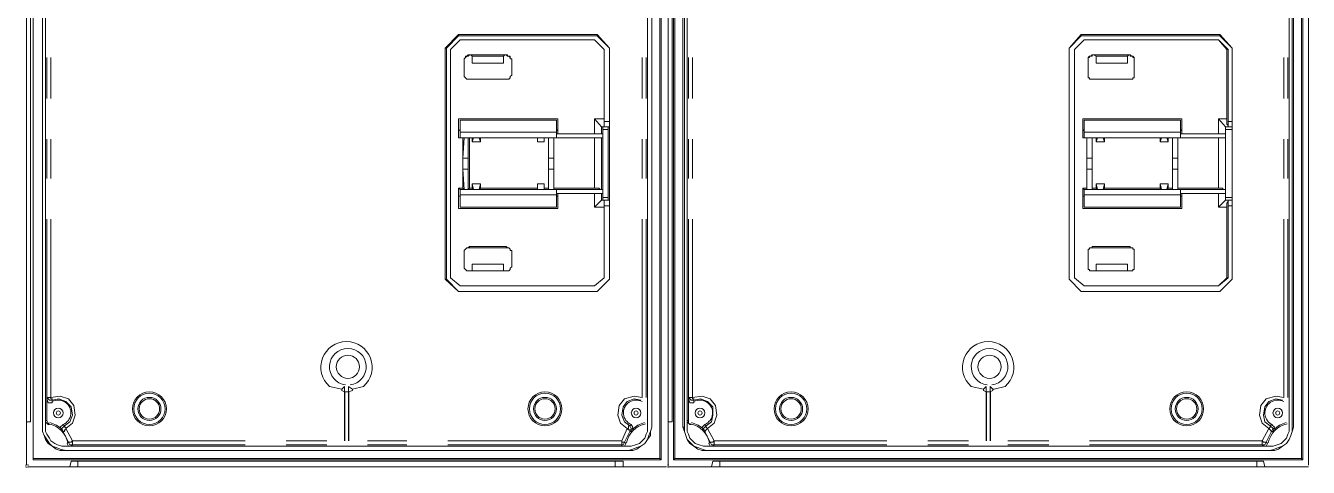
# Model space of a CAD drawing. Header units: millimetres. Extents: x -305 to 1353, y -289 to 1176.
# Drawn here: x 405.6 to 458.6, y 1034.4 to 1052.6 of the extents above; entities that cross this region are included whole.
import ezdxf

# ---------------------------------------------------------------- set-up
doc = ezdxf.new("R2010")
doc.units = ezdxf.units.MM
doc.header["$MEASUREMENT"] = 0
doc.layers.add('PDF_0', color=7, linetype='Continuous')

msp = doc.modelspace()

# ---------------------------------------------------------------- linework, layer by layer
at = {"layer": 'PDF_0', "lineweight": 18}
for points in [[(405.605, 1034.457), (405.605, 1087.357)], [(432.111, 1034.457), (432.111, 1087.357)], [(458.561, 1034.457), (458.561, 1087.357)], [(422.957, 1051.697), (422.901, 1051.697), (423.463, 1052.259), (423.463, 1052.203)], [(448.677, 1042.151), (448.677, 1051.697), (449.183, 1052.259), (449.183, 1052.203), (448.677, 1051.697)], [(423.912, 1051.416), (423.856, 1051.36), (423.8, 1051.36), (423.744, 1051.304), (423.687, 1051.248), (423.687, 1051.192), (423.687, 1051.248), (423.744, 1051.304), (423.744, 1051.36), (423.8, 1051.36), (423.856, 1051.416)], [(425.428, 1051.416), (423.912, 1051.416), (423.968, 1051.416), (424.024, 1051.36), (425.316, 1051.36), (425.372, 1051.416)], [(425.653, 1051.192), (425.653, 1051.248), (425.597, 1051.248), (425.597, 1051.304), (425.541, 1051.36), (425.484, 1051.36), (425.428, 1051.416), (425.484, 1051.416), (425.484, 1051.36), (425.541, 1051.36), (425.597, 1051.36), (425.597, 1051.304), (425.597, 1051.248), (425.653, 1051.248)], [(449.632, 1051.416), (449.632, 1051.36), (449.576, 1051.36), (449.52, 1051.36), (449.52, 1051.304), (449.464, 1051.304), (449.464, 1051.248), (449.464, 1051.192), (449.464, 1051.248), (449.464, 1051.304), (449.52, 1051.36), (449.576, 1051.36)], [(451.204, 1051.416), (449.632, 1051.416), (449.688, 1051.416), (449.801, 1051.36), (451.092, 1051.36), (451.148, 1051.416)], [(451.373, 1051.192), (451.373, 1051.248), (451.373, 1051.304), (451.317, 1051.304), (451.317, 1051.36), (451.261, 1051.36), (451.204, 1051.36), (451.204, 1051.416), (451.261, 1051.36), (451.317, 1051.36), (451.373, 1051.304), (451.373, 1051.248)], [(423.687, 1050.574), (423.687, 1051.192), (423.687, 1050.574), (423.687, 1050.518), (423.744, 1050.462), (423.8, 1050.406), (423.856, 1050.406), (423.912, 1050.406), (423.856, 1050.406), (423.8, 1050.406), (423.744, 1050.462), (423.687, 1050.518)], [(449.464, 1050.574), (449.464, 1051.192), (449.464, 1050.574), (449.464, 1050.518), (449.464, 1050.462), (449.52, 1050.462), (449.52, 1050.406), (449.576, 1050.406), (449.632, 1050.406), (449.576, 1050.406), (449.52, 1050.406), (449.52, 1050.462), (449.464, 1050.462), (449.464, 1050.518)], [(425.428, 1050.406), (425.484, 1050.406), (425.541, 1050.406), (425.597, 1050.462), (425.597, 1050.518), (425.653, 1050.574), (425.597, 1050.518), (425.597, 1050.462), (425.541, 1050.406), (425.484, 1050.406)], [(451.204, 1050.406), (451.261, 1050.406), (451.317, 1050.406), (451.317, 1050.462), (451.373, 1050.462), (451.373, 1050.518), (451.373, 1050.574), (451.373, 1050.518), (451.373, 1050.462), (451.317, 1050.462), (451.317, 1050.406), (451.261, 1050.406)], [(449.407, 1047.149), (449.407, 1047.991), (449.407, 1045.913), (449.407, 1045.857), (449.407, 1046.699), (449.407, 1046.755), (449.407, 1046.812), (449.407, 1046.868), (449.407, 1046.924), (449.407, 1046.98), (449.407, 1047.036), (449.407, 1047.092)], [(452.777, 1047.822), (452.721, 1047.991), (452.777, 1047.991)], [(424.305, 1045.857), (424.081, 1045.857), (423.856, 1045.857), (423.687, 1045.857), (423.519, 1045.857), (423.519, 1045.801), (423.519, 1045.745), (423.519, 1045.688), (423.519, 1045.632), (427.506, 1045.632), (427.506, 1045.688), (427.506, 1045.745), (427.506, 1045.801), (427.506, 1045.857), (427.394, 1045.857), (427.169, 1045.857), (427.001, 1045.857), (426.72, 1045.857)], [(450.081, 1045.857), (449.857, 1045.857), (449.632, 1045.857), (449.407, 1045.857), (449.295, 1045.857), (449.295, 1045.801), (449.295, 1045.745), (449.295, 1045.688), (449.295, 1045.632), (453.282, 1045.632), (453.282, 1045.688), (453.282, 1045.745), (453.282, 1045.801), (453.282, 1045.857), (453.17, 1045.857), (452.945, 1045.857), (452.721, 1045.857), (452.496, 1045.857)], [(423.912, 1043.442), (423.856, 1043.442), (423.8, 1043.442), (423.744, 1043.386), (423.687, 1043.33), (423.687, 1043.274), (423.687, 1043.33), (423.744, 1043.386), (423.8, 1043.442), (423.856, 1043.442), (423.912, 1043.498)], [(449.632, 1043.442), (449.576, 1043.442), (449.52, 1043.442), (449.52, 1043.386), (449.464, 1043.386), (449.464, 1043.33), (449.464, 1043.274), (449.464, 1043.33), (449.464, 1043.386), (449.52, 1043.386), (449.52, 1043.442), (449.576, 1043.442), (449.632, 1043.442), (449.632, 1043.498)], [(418.633, 1037.546), (418.746, 1037.49), (418.914, 1037.49), (419.083, 1037.546), (419.083, 1037.602), (418.914, 1037.714), (418.914, 1037.49), (418.746, 1037.49), (418.746, 1037.714), (418.633, 1037.602)], [(445.139, 1037.546), (445.252, 1037.49), (445.42, 1037.49), (445.533, 1037.546), (445.533, 1037.602), (445.589, 1037.602), (445.533, 1037.602), (445.42, 1037.714), (445.42, 1037.49), (445.252, 1037.49), (445.252, 1037.714), (445.139, 1037.602)], [(405.661, 1034.401), (432.055, 1034.401)], [(432.055, 1034.401), (405.661, 1034.401)], [(407.402, 1034.401), (407.458, 1034.625), (407.739, 1034.625), (429.921, 1034.625), (430.258, 1034.625), (430.258, 1034.401), (430.258, 1034.625), (429.921, 1034.625), (407.739, 1034.625), (407.458, 1034.625)], [(432.111, 1034.401), (458.561, 1034.401)], [(458.561, 1034.401), (432.111, 1034.401)], [(433.908, 1034.401), (433.964, 1034.625), (434.245, 1034.625), (456.427, 1034.625), (456.708, 1034.625), (456.764, 1034.401), (456.708, 1034.625), (456.427, 1034.625), (434.245, 1034.625), (433.964, 1034.625)]]:
    msp.add_lwpolyline(points, close=True, dxfattribs=at)
for points in [[(405.605, 1034.457), (405.605, 1087.357), (405.605, 1034.457)], [(405.605, 1087.357), (405.605, 1034.457)], [(432.111, 1034.457), (432.111, 1087.357), (432.111, 1034.457)], [(432.111, 1087.357), (432.111, 1034.457)], [(458.561, 1034.457), (458.561, 1087.357), (458.561, 1034.457)], [(432.392, 1085.279), (432.392, 1085.392), (432.392, 1085.504), (432.448, 1085.616), (432.56, 1085.729), (432.616, 1085.785), (432.729, 1085.841), (432.841, 1085.897), (432.953, 1085.897), (432.841, 1085.897), (432.729, 1085.841), (432.616, 1085.785), (432.56, 1085.729), (432.448, 1085.616), (432.392, 1085.504), (432.392, 1085.392), (432.336, 1085.279), (432.336, 1034.682)], [(458.28, 1085.448), (458.28, 1034.738), (458.336, 1034.682), (458.336, 1085.279), (458.28, 1085.392), (458.28, 1085.504), (458.224, 1085.56), (458.168, 1085.672), (458.112, 1085.729), (457.999, 1085.785), (457.887, 1085.841), (457.831, 1085.897), (457.719, 1085.897), (457.831, 1085.897), (457.943, 1085.841), (458.056, 1085.785), (458.112, 1085.729), (458.224, 1085.616), (458.28, 1085.504), (458.28, 1085.392), (458.28, 1085.279)], [(405.886, 1085.448), (405.886, 1034.738)], [(405.886, 1085.279), (405.886, 1034.682)], [(431.774, 1085.448), (431.774, 1034.738), (431.83, 1034.682), (431.83, 1085.279)], [(432.392, 1085.448), (432.392, 1034.738)], [(406.279, 1082.977), (406.279, 1083.033), (406.279, 1036.029), (406.279, 1035.861), (406.335, 1035.692), (406.391, 1035.524), (406.503, 1035.356), (406.672, 1035.243), (406.84, 1035.131), (407.009, 1035.075), (407.177, 1035.075), (430.482, 1035.075), (430.651, 1035.075), (430.819, 1035.131), (430.988, 1035.243), (431.156, 1035.356), (431.269, 1035.524), (431.381, 1035.692), (431.381, 1035.861), (431.437, 1036.029), (431.437, 1083.033), (431.437, 1082.977)], [(432.785, 1082.977), (432.729, 1083.033), (432.729, 1036.029), (432.785, 1035.861), (432.841, 1035.692), (432.897, 1035.524), (433.01, 1035.356), (433.178, 1035.243), (433.346, 1035.131), (433.515, 1035.075), (433.683, 1035.075), (456.989, 1035.075), (457.157, 1035.075), (457.326, 1035.131), (457.494, 1035.243), (457.663, 1035.356), (457.775, 1035.524), (457.831, 1035.692), (457.887, 1035.861), (457.943, 1036.029), (457.943, 1083.033), (457.887, 1082.977)], [(406.279, 1082.977), (406.279, 1036.029), (406.279, 1035.861), (406.335, 1035.692), (406.447, 1035.524), (406.56, 1035.356), (406.672, 1035.243), (406.84, 1035.187), (407.009, 1035.131), (407.233, 1035.075), (430.482, 1035.075), (430.651, 1035.131), (430.819, 1035.187), (430.988, 1035.243), (431.156, 1035.356), (431.269, 1035.524), (431.325, 1035.692), (431.381, 1035.861), (431.437, 1036.029), (431.437, 1082.977)], [(431.269, 1082.864), (431.269, 1036.029), (431.269, 1035.861), (431.212, 1035.749), (431.156, 1035.58), (431.044, 1035.468), (430.932, 1035.356), (430.763, 1035.299), (430.595, 1035.243), (430.482, 1035.243), (407.233, 1035.243), (407.065, 1035.243), (406.896, 1035.299), (406.784, 1035.356), (406.616, 1035.468), (406.56, 1035.58), (406.447, 1035.749), (406.391, 1035.861), (406.391, 1036.029), (406.391, 1082.864)], [(432.785, 1082.977), (432.785, 1036.029), (432.785, 1035.861), (432.841, 1035.692), (432.897, 1035.524), (433.066, 1035.356), (433.178, 1035.243), (433.346, 1035.187), (433.515, 1035.131), (433.683, 1035.075), (456.989, 1035.075), (457.157, 1035.131), (457.326, 1035.187), (457.494, 1035.243), (457.663, 1035.356), (457.775, 1035.524), (457.831, 1035.692), (457.887, 1035.861), (457.887, 1036.029), (457.887, 1082.977)], [(457.775, 1082.864), (457.775, 1036.029), (457.775, 1035.861), (457.719, 1035.749), (457.663, 1035.58), (457.55, 1035.468), (457.438, 1035.356), (457.269, 1035.299), (457.101, 1035.243), (456.989, 1035.243), (433.74, 1035.243), (433.571, 1035.243), (433.403, 1035.299), (433.234, 1035.356), (433.122, 1035.468), (433.01, 1035.58), (432.953, 1035.749), (432.897, 1035.861), (432.897, 1036.029), (432.897, 1082.864)], [(405.605, 1036.254), (405.773, 1036.254), (405.773, 1053.607)], [(432.111, 1036.254), (432.279, 1036.254), (432.279, 1053.607)], [(423.126, 1051.641), (423.519, 1052.034), (423.126, 1051.641)], [(423.463, 1052.259), (429.191, 1052.259), (429.191, 1052.203), (423.463, 1052.203)], [(423.519, 1052.034), (429.079, 1052.034), (423.519, 1052.034)], [(429.079, 1052.034), (429.472, 1051.641), (429.079, 1052.034)], [(429.191, 1052.203), (429.696, 1051.697), (429.191, 1052.259)], [(448.902, 1051.641), (449.295, 1052.034), (448.902, 1051.641)], [(449.183, 1052.259), (454.911, 1052.259), (454.911, 1052.203), (449.183, 1052.203)], [(449.295, 1052.034), (454.855, 1052.034), (449.295, 1052.034)], [(455.192, 1051.641), (454.855, 1052.034), (455.248, 1051.641)], [(454.911, 1052.203), (455.416, 1051.697), (454.911, 1052.259)], [(422.901, 1051.697), (422.901, 1042.151), (422.957, 1042.151), (422.957, 1051.697)], [(423.126, 1042.207), (423.126, 1051.641), (423.126, 1042.207)], [(425.316, 1051.36), (425.316, 1051.08), (424.024, 1051.08), (424.024, 1051.36)], [(429.472, 1048.665), (429.472, 1051.641), (429.472, 1048.777), (429.472, 1048.721), (429.472, 1048.665), (429.472, 1048.609), (429.472, 1048.552), (429.472, 1048.496), (429.472, 1048.44), (429.472, 1048.496), (429.472, 1048.552), (429.472, 1048.609), (429.472, 1048.665), (429.696, 1048.665)], [(429.64, 1045.408), (429.696, 1045.408), (429.696, 1045.352), (429.696, 1045.295), (429.696, 1045.239), (429.696, 1045.183), (429.696, 1042.151), (429.696, 1051.697), (429.696, 1048.665), (429.696, 1048.609), (429.696, 1048.552), (429.696, 1048.496), (429.696, 1048.44), (429.64, 1048.44)], [(448.902, 1042.207), (448.902, 1051.641), (448.902, 1042.207)], [(451.092, 1051.36), (451.092, 1051.08), (449.801, 1051.08), (449.801, 1051.36)], [(455.135, 1048.328), (455.135, 1045.52), (455.135, 1045.408), (455.135, 1045.688), (455.135, 1045.857), (455.135, 1047.991), (455.135, 1048.159), (455.135, 1048.44), (455.416, 1048.44), (455.416, 1048.328), (455.135, 1048.328), (455.135, 1048.44), (455.248, 1048.44), (455.416, 1048.44), (455.416, 1048.496), (455.416, 1048.552), (455.416, 1048.609), (455.416, 1048.665), (455.416, 1051.697), (455.416, 1042.151), (455.416, 1045.183), (455.416, 1045.239), (455.416, 1045.295), (455.416, 1045.352), (455.416, 1045.408), (455.248, 1045.408), (455.135, 1045.408), (455.416, 1045.408), (455.416, 1045.52)], [(455.248, 1048.665), (455.248, 1051.641), (455.192, 1051.641), (455.192, 1048.777), (455.192, 1048.721), (455.192, 1048.665), (455.192, 1048.609), (455.192, 1048.552), (455.248, 1048.496), (455.248, 1048.44), (455.248, 1048.496), (455.248, 1048.552), (455.248, 1048.609), (455.248, 1048.665), (455.416, 1048.665)], [(425.653, 1050.574), (425.653, 1051.192), (425.653, 1050.574)], [(451.373, 1050.574), (451.373, 1051.192), (451.373, 1050.574)], [(423.912, 1050.406), (425.428, 1050.406), (423.912, 1050.406)], [(449.632, 1050.406), (451.204, 1050.406), (449.632, 1050.406)], [(423.463, 1048.272), (423.463, 1048.777), (427.562, 1048.777), (427.562, 1048.272)], [(429.415, 1047.991), (427.506, 1047.991), (427.506, 1048.159), (427.562, 1048.159), (427.562, 1048.272), (427.506, 1048.328), (427.506, 1048.384), (427.506, 1048.721), (423.519, 1048.721), (423.519, 1048.384), (423.519, 1048.328), (423.463, 1048.272), (423.463, 1047.991), (423.519, 1047.991)], [(427.506, 1048.216), (427.506, 1048.721), (423.519, 1048.721), (423.519, 1048.216), (423.519, 1048.159), (423.519, 1048.103), (423.519, 1048.047), (423.519, 1047.991), (423.687, 1047.991), (423.856, 1047.991), (424.081, 1047.991), (424.305, 1047.991), (426.72, 1047.991), (427.001, 1047.991), (427.169, 1047.991), (427.394, 1047.991), (427.506, 1047.991), (427.506, 1048.047), (427.506, 1048.103), (427.506, 1048.159), (427.506, 1048.216), (423.519, 1048.216)], [(429.696, 1048.44), (429.472, 1048.44), (429.359, 1048.44), (429.079, 1048.777), (429.079, 1048.159)], [(429.079, 1048.777), (429.472, 1048.777)], [(449.239, 1048.272), (449.239, 1048.777), (453.338, 1048.777), (453.338, 1048.272)], [(452.945, 1047.149), (453.17, 1047.149), (453.17, 1047.991), (454.855, 1047.991), (454.911, 1047.991), (454.967, 1047.991), (455.023, 1047.991), (455.079, 1047.991), (455.135, 1047.991), (453.282, 1047.991), (453.282, 1048.159), (453.338, 1048.159), (453.338, 1048.272), (453.282, 1048.328), (453.282, 1048.384), (453.282, 1048.721), (449.295, 1048.721), (449.295, 1048.384), (449.295, 1048.328), (449.239, 1048.272), (449.239, 1047.991), (449.295, 1047.991)], [(453.282, 1048.216), (453.282, 1048.721), (449.295, 1048.721), (449.295, 1048.216), (449.295, 1048.159), (449.295, 1048.103), (449.295, 1048.047), (449.295, 1047.991), (449.407, 1047.991), (449.632, 1047.991), (449.857, 1047.991), (450.081, 1047.991), (452.496, 1047.991), (452.721, 1047.991), (452.945, 1047.991), (453.17, 1047.991), (453.282, 1047.991), (453.282, 1048.047), (453.282, 1048.103), (453.282, 1048.159), (453.282, 1048.216), (449.295, 1048.216)], [(454.855, 1048.159), (454.855, 1048.777), (455.135, 1048.44)], [(454.855, 1048.777), (455.192, 1048.777)], [(429.415, 1048.44), (429.64, 1048.44), (429.64, 1048.328), (429.415, 1048.328), (429.415, 1048.44), (429.359, 1048.44), (429.359, 1048.159), (429.415, 1048.159), (429.415, 1047.991), (429.359, 1047.991), (429.359, 1045.857), (429.415, 1045.857), (429.415, 1045.688), (427.506, 1045.688), (427.506, 1045.857), (429.415, 1045.857)], [(427.506, 1048.159), (429.415, 1048.159)], [(427.562, 1048.159), (429.079, 1048.159), (429.135, 1048.159), (429.191, 1048.159), (429.247, 1048.159), (429.303, 1048.159), (429.359, 1048.159)], [(429.359, 1045.688), (429.359, 1045.408), (429.415, 1045.408), (429.415, 1045.52), (429.415, 1048.328)], [(429.415, 1045.52), (429.64, 1045.52), (429.64, 1048.328)], [(453.338, 1048.159), (454.855, 1048.159), (454.911, 1048.159), (454.967, 1048.159), (455.023, 1048.159), (455.079, 1048.159), (455.135, 1048.159), (453.282, 1048.159)], [(455.135, 1045.52), (455.416, 1045.52), (455.416, 1048.328)], [(423.631, 1047.991), (423.631, 1045.913), (423.687, 1045.857), (423.631, 1046.699), (423.631, 1046.755), (423.631, 1046.812), (423.631, 1046.868), (423.631, 1046.924), (423.631, 1046.98), (423.631, 1047.036), (423.631, 1047.092), (423.631, 1047.149), (423.687, 1047.991), (423.631, 1047.991), (423.463, 1047.991)], [(423.631, 1047.149), (423.856, 1047.149), (423.856, 1047.991), (423.912, 1047.991), (424.024, 1047.991), (424.081, 1047.991), (424.024, 1047.822), (424.361, 1047.822), (424.305, 1047.991), (424.361, 1047.991), (426.72, 1047.991)], [(423.912, 1045.913), (423.912, 1047.991)], [(424.024, 1047.822), (424.024, 1047.991)], [(424.361, 1047.991), (424.361, 1047.822)], [(426.72, 1047.822), (426.72, 1047.991), (426.72, 1047.822), (427.001, 1047.822)], [(427.001, 1047.822), (427.001, 1047.991), (427.001, 1047.822)], [(427.169, 1045.913), (427.169, 1047.991), (427.001, 1047.991)], [(429.359, 1047.991), (429.303, 1047.991), (429.247, 1047.991), (429.191, 1047.991), (429.135, 1047.991), (429.079, 1047.991), (427.394, 1047.991), (427.394, 1047.149), (427.169, 1047.149)], [(427.169, 1046.699), (427.169, 1046.755), (427.169, 1046.812), (427.169, 1046.868), (427.169, 1046.924), (427.169, 1046.98), (427.169, 1047.036), (427.169, 1047.092), (427.169, 1047.149), (427.169, 1047.991)], [(427.394, 1047.991), (427.394, 1045.913)], [(429.079, 1045.913), (429.079, 1047.991)], [(449.407, 1047.991), (449.239, 1047.991)], [(449.407, 1047.149), (449.632, 1047.149), (449.632, 1047.991), (449.801, 1047.991), (449.857, 1047.991), (449.801, 1047.822), (450.137, 1047.822), (450.081, 1047.991), (450.137, 1047.991), (452.44, 1047.991), (452.496, 1047.991), (452.44, 1047.822), (452.777, 1047.822)], [(449.632, 1045.913), (449.632, 1047.991)], [(449.801, 1047.822), (449.801, 1047.991)], [(450.137, 1047.991), (450.137, 1047.822)], [(452.44, 1047.822), (452.44, 1047.991)], [(452.945, 1045.913), (452.945, 1047.991), (452.777, 1047.991)], [(452.945, 1046.699), (452.945, 1046.755), (452.945, 1046.812), (452.945, 1046.868), (452.945, 1046.924), (452.945, 1046.98), (452.945, 1047.036), (452.945, 1047.092), (452.945, 1047.149), (452.945, 1047.991)], [(453.17, 1047.991), (453.17, 1045.913)], [(454.855, 1045.913), (454.855, 1047.991)], [(423.856, 1047.149), (423.856, 1047.092), (423.856, 1047.036), (423.856, 1046.98), (423.856, 1046.924), (423.856, 1046.868), (423.856, 1046.812), (423.856, 1046.755), (423.856, 1046.699)], [(427.394, 1047.149), (427.394, 1047.092), (427.394, 1047.036), (427.394, 1046.98), (427.394, 1046.924), (427.394, 1046.868), (427.394, 1046.812), (427.394, 1046.755), (427.394, 1046.699)], [(449.632, 1047.149), (449.632, 1047.092), (449.632, 1047.036), (449.632, 1046.98), (449.632, 1046.924), (449.632, 1046.868), (449.632, 1046.812), (449.632, 1046.755), (449.632, 1046.699)], [(453.17, 1047.149), (453.17, 1047.092), (453.17, 1047.036), (453.17, 1046.98), (453.17, 1046.924), (453.17, 1046.868), (453.17, 1046.812), (453.17, 1046.755), (453.17, 1046.699)], [(423.631, 1046.699), (423.856, 1046.699), (423.856, 1045.857), (423.912, 1045.913), (424.024, 1045.913), (424.081, 1045.857), (424.024, 1046.082), (424.361, 1046.082), (424.305, 1045.857), (424.361, 1045.913), (426.72, 1045.913), (426.72, 1045.857), (426.72, 1046.082), (427.001, 1046.082), (427.001, 1045.857), (427.001, 1045.913), (427.169, 1045.913), (427.169, 1045.857), (427.169, 1046.699), (427.394, 1046.699), (427.394, 1045.857), (427.394, 1045.913), (429.079, 1045.913), (429.135, 1045.913), (429.191, 1045.913), (429.247, 1045.913), (429.303, 1045.857), (429.359, 1045.857)], [(449.407, 1046.699), (449.632, 1046.699), (449.632, 1045.857), (449.632, 1045.913), (449.801, 1045.913), (449.857, 1045.857), (449.801, 1046.082), (450.137, 1046.082), (450.081, 1045.857), (450.137, 1045.913)], [(450.137, 1046.082), (450.137, 1045.913), (452.44, 1045.913), (452.496, 1045.857), (452.44, 1046.082), (452.777, 1046.082), (452.721, 1045.857), (452.777, 1045.913), (452.945, 1045.913), (452.945, 1045.857), (452.945, 1046.699), (453.17, 1046.699), (453.17, 1045.857), (453.17, 1045.913), (454.855, 1045.913), (454.911, 1045.913), (454.967, 1045.913), (455.023, 1045.913), (455.023, 1045.857), (455.079, 1045.857), (455.135, 1045.857), (453.282, 1045.857), (453.282, 1045.688), (455.135, 1045.688)], [(423.519, 1045.857), (423.463, 1045.913), (423.463, 1045.576), (423.519, 1045.576), (423.519, 1045.52), (423.519, 1045.127), (423.519, 1045.632)], [(423.463, 1045.913), (423.631, 1045.913)], [(424.024, 1045.913), (424.024, 1046.082)], [(424.361, 1046.082), (424.361, 1045.913)], [(426.72, 1045.913), (426.72, 1046.082)], [(427.001, 1046.082), (427.001, 1045.913)], [(449.295, 1045.857), (449.239, 1045.913), (449.239, 1045.576), (449.295, 1045.576), (449.295, 1045.52), (449.295, 1045.127), (449.295, 1045.632)], [(449.239, 1045.913), (449.407, 1045.913)], [(449.801, 1045.913), (449.801, 1046.082)], [(452.44, 1045.913), (452.44, 1046.082)], [(452.777, 1046.082), (452.777, 1045.913)], [(427.562, 1045.576), (427.562, 1045.071), (423.463, 1045.071), (423.463, 1045.576)], [(427.506, 1045.632), (427.506, 1045.127), (427.506, 1045.52), (427.506, 1045.576), (427.562, 1045.576), (427.562, 1045.688)], [(429.079, 1045.127), (429.079, 1045.688)], [(429.472, 1045.127), (429.079, 1045.127), (429.359, 1045.408), (429.472, 1045.408), (429.696, 1045.408)], [(429.64, 1045.52), (429.64, 1045.408), (429.415, 1045.408)], [(429.696, 1045.183), (429.472, 1045.183), (429.472, 1045.239), (429.472, 1045.295), (429.472, 1045.352), (429.472, 1045.408), (429.472, 1045.352), (429.472, 1045.295), (429.472, 1045.239), (429.472, 1045.183), (429.472, 1045.127), (429.472, 1042.207), (429.472, 1045.183)], [(453.338, 1045.576), (453.338, 1045.071), (449.239, 1045.071), (449.239, 1045.576)], [(453.282, 1045.632), (453.282, 1045.127), (453.282, 1045.52), (453.282, 1045.576), (453.338, 1045.576), (453.338, 1045.688)], [(454.855, 1045.127), (454.855, 1045.688)], [(455.192, 1045.127), (454.855, 1045.127), (455.135, 1045.408)], [(455.416, 1045.183), (455.248, 1045.183), (455.248, 1045.239), (455.248, 1045.295), (455.248, 1045.352), (455.248, 1045.408), (455.248, 1045.352), (455.192, 1045.295), (455.192, 1045.239), (455.192, 1045.183), (455.192, 1045.127), (455.192, 1042.207), (455.248, 1042.207), (455.248, 1045.183)], [(427.506, 1045.127), (423.519, 1045.127), (427.506, 1045.127)], [(453.282, 1045.127), (449.295, 1045.127), (453.282, 1045.127)], [(425.428, 1043.442), (425.484, 1043.442), (425.541, 1043.442), (425.597, 1043.386), (425.597, 1043.33), (425.653, 1043.33), (425.653, 1043.274), (425.653, 1042.656), (425.597, 1042.6), (425.597, 1042.544), (425.541, 1042.487), (425.484, 1042.487), (425.428, 1042.487), (425.372, 1042.487), (425.316, 1042.487), (424.024, 1042.487), (423.968, 1042.487), (423.912, 1042.487), (423.856, 1042.487), (423.8, 1042.487), (423.744, 1042.544), (423.687, 1042.6), (423.687, 1042.656), (423.687, 1042.6), (423.744, 1042.544), (423.8, 1042.487), (423.856, 1042.487), (423.912, 1042.487), (425.428, 1042.487), (425.484, 1042.487), (425.541, 1042.487), (425.597, 1042.544), (425.597, 1042.6), (425.653, 1042.656), (425.653, 1043.274), (425.653, 1043.33), (425.597, 1043.33), (425.597, 1043.386), (425.541, 1043.442), (425.484, 1043.442), (425.428, 1043.498), (423.912, 1043.498)], [(423.687, 1042.656), (423.687, 1043.274), (423.687, 1042.656)], [(423.912, 1043.442), (425.428, 1043.442), (425.428, 1043.498)], [(451.204, 1043.442), (451.261, 1043.442), (451.317, 1043.442), (451.317, 1043.386), (451.373, 1043.386), (451.373, 1043.33), (451.373, 1043.274), (451.373, 1042.656), (451.373, 1042.6), (451.373, 1042.544), (451.317, 1042.544), (451.317, 1042.487), (451.261, 1042.487), (451.204, 1042.487), (451.148, 1042.487), (451.092, 1042.487), (449.801, 1042.487), (449.688, 1042.487), (449.632, 1042.487), (449.576, 1042.487), (449.52, 1042.487), (449.52, 1042.544), (449.464, 1042.544), (449.464, 1042.6), (449.464, 1042.656), (449.464, 1042.6), (449.464, 1042.544), (449.52, 1042.544), (449.52, 1042.487), (449.576, 1042.487), (449.632, 1042.487), (451.204, 1042.487), (451.261, 1042.487), (451.317, 1042.487), (451.317, 1042.544), (451.373, 1042.544), (451.373, 1042.6), (451.373, 1042.656), (451.373, 1043.274), (451.373, 1043.33), (451.373, 1043.386), (451.317, 1043.386), (451.317, 1043.442), (451.261, 1043.442), (451.204, 1043.442), (451.204, 1043.498), (449.632, 1043.498)], [(449.464, 1042.656), (449.464, 1043.274), (449.464, 1042.656)], [(449.632, 1043.442), (451.204, 1043.442), (451.204, 1043.498)], [(424.024, 1042.487), (424.024, 1042.768), (425.316, 1042.768), (425.316, 1042.487)], [(449.801, 1042.487), (449.801, 1042.768), (451.092, 1042.768), (451.092, 1042.487)], [(423.519, 1041.87), (423.126, 1042.207), (423.519, 1041.87)], [(429.472, 1042.207), (429.079, 1041.87), (429.472, 1042.207)], [(449.295, 1041.87), (448.902, 1042.207), (449.295, 1041.87)], [(455.192, 1042.207), (454.855, 1041.87), (455.248, 1042.207)], [(422.957, 1042.151), (423.463, 1041.645), (422.901, 1042.151)], [(423.519, 1041.87), (429.079, 1041.87), (423.519, 1041.87)], [(429.696, 1042.151), (429.191, 1041.645), (429.696, 1042.151)], [(449.183, 1041.645), (448.677, 1042.151), (449.183, 1041.645)], [(449.295, 1041.87), (454.855, 1041.87), (449.295, 1041.87)], [(455.416, 1042.151), (454.911, 1041.645), (455.416, 1042.151)], [(423.463, 1041.645), (429.191, 1041.645), (423.463, 1041.645)], [(449.183, 1041.645), (454.911, 1041.645), (449.183, 1041.645)], [(418.633, 1037.602), (418.128, 1037.714)], [(418.633, 1037.602), (418.633, 1037.602)], [(419.083, 1037.602), (419.532, 1037.714)], [(445.139, 1037.602), (444.634, 1037.714)], [(445.139, 1037.602), (445.139, 1037.602)], [(445.589, 1037.602), (446.038, 1037.714)], [(406.56, 1036.142), (406.503, 1036.198), (406.447, 1036.31), (406.447, 1037.209), (406.503, 1037.04), (406.672, 1037.04)], [(433.066, 1036.142), (432.953, 1036.198), (432.953, 1036.31), (432.953, 1037.209), (433.01, 1037.04), (433.178, 1037.04)], [(406.279, 1036.029), (406.279, 1036.029)], [(407.29, 1035.356), (407.346, 1035.243), (407.458, 1035.243), (407.233, 1035.243), (407.065, 1035.243), (406.896, 1035.299), (406.784, 1035.356), (406.616, 1035.468), (406.56, 1035.58), (406.447, 1035.749), (406.391, 1035.861), (406.391, 1036.029), (406.391, 1036.254), (406.447, 1036.198), (406.503, 1036.142)], [(431.269, 1036.029), (431.269, 1035.861), (431.212, 1035.749), (431.156, 1035.58), (431.044, 1035.468), (430.932, 1035.356), (430.763, 1035.299), (430.595, 1035.243), (430.482, 1035.243), (430.202, 1035.243), (430.314, 1035.243), (430.37, 1035.356)], [(433.796, 1035.356), (433.852, 1035.243), (433.964, 1035.243), (433.74, 1035.243), (433.571, 1035.243), (433.403, 1035.299), (433.234, 1035.356), (433.122, 1035.468), (433.01, 1035.58), (432.953, 1035.749), (432.897, 1035.861), (432.897, 1036.029), (432.897, 1036.254), (432.953, 1036.198), (433.01, 1036.142)], [(457.775, 1036.029), (457.775, 1035.861), (457.719, 1035.749), (457.663, 1035.58), (457.55, 1035.468), (457.438, 1035.356), (457.269, 1035.299), (457.101, 1035.243), (456.932, 1035.243), (456.708, 1035.243), (456.82, 1035.243), (456.876, 1035.356)], [(457.045, 1036.142), (457.157, 1036.029), (457.101, 1035.861)], [(430.482, 1035.075), (430.482, 1035.075)], [(432.055, 1034.401), (405.661, 1034.401)], [(431.774, 1034.738), (405.886, 1034.738), (405.886, 1034.682), (431.83, 1034.682)], [(430.258, 1034.401), (430.258, 1034.625), (429.921, 1034.625), (407.739, 1034.625), (407.458, 1034.625), (407.402, 1034.401)], [(458.561, 1034.401), (432.111, 1034.401)], [(458.28, 1034.738), (432.392, 1034.738), (432.336, 1034.682), (458.336, 1034.682)], [(456.764, 1034.401), (456.708, 1034.625), (456.427, 1034.625), (434.245, 1034.625), (433.964, 1034.625), (433.908, 1034.401)]]:
    msp.add_lwpolyline(points, dxfattribs=at)
at = {"layer": 'PDF_0', "lineweight": 0}
for points in [[(406.447, 1049.619), (406.447, 1051.304)], [(406.616, 1051.304), (406.616, 1049.619)], [(431.044, 1049.619), (431.044, 1051.304)], [(431.212, 1051.304), (431.212, 1049.619)], [(432.953, 1049.619), (432.953, 1051.304)], [(433.122, 1051.304), (433.122, 1049.619)], [(457.55, 1049.619), (457.55, 1051.304)], [(457.719, 1051.304), (457.719, 1049.619)], [(406.447, 1046.306), (406.447, 1047.935)], [(406.616, 1047.935), (406.616, 1046.306)], [(431.044, 1046.306), (431.044, 1047.935)], [(431.212, 1047.935), (431.212, 1046.306)], [(432.953, 1046.306), (432.953, 1047.935)], [(433.122, 1047.935), (433.122, 1046.306)], [(457.55, 1046.306), (457.55, 1047.935)], [(457.719, 1047.935), (457.719, 1046.306)], [(406.447, 1037.209), (406.447, 1037.265), (406.447, 1044.621)], [(406.616, 1044.621), (406.616, 1037.265), (406.447, 1037.265), (406.503, 1037.209), (406.56, 1037.153), (406.672, 1037.153), (406.672, 1037.04)], [(423.014, 1035.468), (430.202, 1035.468), (430.202, 1035.299), (430.258, 1035.299), (430.314, 1035.412), (430.258, 1035.412), (430.202, 1035.412), (430.202, 1035.468), (430.426, 1035.973), (430.482, 1035.973), (430.482, 1036.029), (430.482, 1036.086), (430.539, 1036.086), (430.595, 1035.973), (430.539, 1035.861), (430.539, 1035.917), (430.482, 1035.917), (430.426, 1035.973), (430.146, 1036.198), (430.033, 1036.535), (430.089, 1036.928), (430.314, 1037.209), (430.707, 1037.321), (431.044, 1037.265), (431.044, 1044.621)], [(431.212, 1044.621), (431.212, 1037.265)], [(432.953, 1037.209), (432.953, 1037.265), (432.953, 1044.621)], [(433.122, 1044.621), (433.122, 1037.265), (432.953, 1037.265), (433.01, 1037.209), (433.066, 1037.153), (433.178, 1037.153), (433.178, 1037.04)], [(449.52, 1035.468), (456.652, 1035.468), (456.652, 1035.299), (456.764, 1035.299), (456.82, 1035.412), (456.764, 1035.412), (456.708, 1035.412), (456.652, 1035.468), (456.932, 1035.973), (456.989, 1036.029), (456.989, 1036.086), (457.101, 1035.973), (457.045, 1035.861), (456.989, 1035.917), (456.932, 1035.973), (456.652, 1036.198), (456.539, 1036.535), (456.596, 1036.928), (456.82, 1037.209), (457.213, 1037.321), (457.55, 1037.265), (457.55, 1044.621)], [(457.719, 1044.621), (457.719, 1037.265)], [(407.121, 1036.142), (407.177, 1036.086), (407.402, 1036.254), (407.514, 1036.535), (407.458, 1036.872), (407.233, 1037.096), (406.953, 1037.209), (406.672, 1037.153), (406.672, 1037.209), (406.616, 1037.209), (406.616, 1037.265), (407.009, 1037.321), (407.346, 1037.209), (407.57, 1036.928), (407.626, 1036.535), (407.514, 1036.198), (407.233, 1035.973), (407.233, 1036.029), (407.177, 1036.029), (407.177, 1036.086), (407.065, 1035.973), (407.121, 1035.861), (407.177, 1035.861), (407.177, 1035.917), (407.233, 1035.917), (407.233, 1035.973), (407.514, 1035.468), (414.646, 1035.468)], [(430.988, 1037.153), (430.707, 1037.209), (430.426, 1037.096), (430.258, 1036.872), (430.202, 1036.535), (430.314, 1036.254), (430.539, 1036.086), (430.595, 1036.142)], [(433.627, 1036.142), (433.683, 1036.086), (433.908, 1036.254), (433.964, 1036.535), (433.964, 1036.872), (433.74, 1037.096), (433.459, 1037.209), (433.178, 1037.153), (433.178, 1037.209), (433.122, 1037.209), (433.122, 1037.265), (433.515, 1037.321), (433.852, 1037.209), (434.077, 1036.928), (434.133, 1036.535), (434.02, 1036.198), (433.74, 1035.973), (433.683, 1036.029), (433.683, 1036.086), (433.571, 1035.973), (433.627, 1035.861), (433.683, 1035.917), (433.74, 1035.973), (434.02, 1035.468), (441.152, 1035.468)], [(457.494, 1037.153), (457.213, 1037.209), (456.932, 1037.096), (456.764, 1036.872), (456.708, 1036.535), (456.764, 1036.254), (456.989, 1036.086), (457.045, 1036.142)], [(406.391, 1036.254), (406.391, 1036.31), (406.447, 1036.31)], [(406.391, 1036.029), (406.391, 1036.029)], [(406.56, 1036.142), (406.503, 1036.142)], [(407.29, 1035.356), (407.346, 1035.412), (407.402, 1035.299), (407.514, 1035.299), (407.514, 1035.468), (407.458, 1035.412), (407.402, 1035.412), (407.346, 1035.412), (407.121, 1035.861), (407.065, 1035.861)], [(430.595, 1035.861), (430.539, 1035.861), (430.314, 1035.412), (430.37, 1035.356)], [(432.729, 1036.029), (432.785, 1036.029)], [(432.897, 1036.254), (432.897, 1036.31), (432.953, 1036.31)], [(432.897, 1036.029), (432.897, 1036.029)], [(433.066, 1036.142), (433.01, 1036.142)], [(433.796, 1035.356), (433.852, 1035.412), (433.908, 1035.299), (434.02, 1035.299), (434.02, 1035.468), (433.964, 1035.412), (433.908, 1035.412), (433.852, 1035.412), (433.627, 1035.861), (433.571, 1035.861)], [(457.101, 1035.861), (457.045, 1035.861), (456.82, 1035.412), (456.876, 1035.356)], [(416.331, 1035.468), (418.016, 1035.468)], [(419.7, 1035.468), (421.329, 1035.468)], [(442.837, 1035.468), (444.522, 1035.468)], [(446.15, 1035.468), (447.835, 1035.468)], [(407.233, 1035.075), (407.177, 1035.075)], [(407.233, 1035.243), (407.233, 1035.243)], [(407.458, 1035.243), (407.514, 1035.299), (414.646, 1035.299)], [(418.016, 1035.299), (416.331, 1035.299)], [(421.329, 1035.299), (419.7, 1035.299)], [(423.014, 1035.299), (430.202, 1035.299), (430.202, 1035.243)], [(430.482, 1035.243), (430.482, 1035.243)], [(433.683, 1035.075), (433.683, 1035.075)], [(433.74, 1035.243), (433.74, 1035.243)], [(433.964, 1035.243), (434.02, 1035.299), (441.152, 1035.299)], [(444.522, 1035.299), (442.837, 1035.299)], [(447.835, 1035.299), (446.15, 1035.299)], [(449.52, 1035.299), (456.652, 1035.299), (456.708, 1035.243)], [(456.989, 1035.243), (456.932, 1035.243)], [(456.989, 1035.075), (456.989, 1035.075)], [(407.739, 1034.625), (407.739, 1034.401)], [(429.921, 1034.401), (429.921, 1034.625)], [(434.245, 1034.625), (434.245, 1034.401)], [(456.427, 1034.401), (456.427, 1034.625)]]:
    msp.add_lwpolyline(points, dxfattribs=at)
at = {"layer": 'PDF_0', "lineweight": 25}
for points in [[(418.746, 1037.49), (418.746, 1035.468)], [(418.914, 1037.49), (418.914, 1035.468)], [(445.252, 1037.49), (445.252, 1035.468)], [(445.42, 1037.49), (445.42, 1035.468)]]:
    msp.add_lwpolyline(points, dxfattribs=at)
at = {"layer": 'PDF_0', "lineweight": 18}
for points in [[(406.672, 1037.089, -1.055203), (407.121, 1036.142), (407.009, 1036.029), (407.065, 1035.861)], [(431.044, 1037.089, 1.055362), (430.595, 1036.142), (430.651, 1036.029), (430.595, 1035.861)], [(433.178, 1037.089, -1.055203), (433.627, 1036.142), (433.515, 1036.029), (433.571, 1035.861)], [(432.083, 1034.457, 0.414), (432.111, 1034.485, 0.414), (432.139, 1034.457)], [(432.139, 1034.401, 0.414), (432.111, 1034.373, 0.414), (432.083, 1034.401)]]:
    msp.add_lwpolyline(points, format="xyb", dxfattribs=at)
at = {"layer": 'PDF_0', "lineweight": 0}
for points in [[(407.739, 1034.401), (407.739, 1034.625)], [(429.921, 1034.625), (429.921, 1034.401)], [(434.245, 1034.401), (434.245, 1034.625)], [(456.427, 1034.625), (456.427, 1034.401)]]:
    msp.add_lwpolyline(points, close=True, dxfattribs=at)
at = {"layer": 'PDF_0', "lineweight": 18}
for centre, radius in [((418.886, 1038.528), 0.477), ((418.886, 1038.528), 0.477), ((445.392, 1038.528), 0.477), ((445.392, 1038.528), 0.477), ((410.687, 1036.788), 0.702), ((410.687, 1036.788), 0.646), ((427.029, 1036.788), 0.702), ((427.029, 1036.788), 0.646), ((437.193, 1036.788), 0.702), ((437.193, 1036.788), 0.646), ((453.535, 1036.788), 0.702), ((453.535, 1036.788), 0.646), ((410.687, 1036.788), 0.477), ((410.687, 1036.788), 0.421), ((427.029, 1036.788), 0.477), ((427.029, 1036.788), 0.421), ((437.193, 1036.788), 0.477), ((437.193, 1036.788), 0.421), ((453.535, 1036.788), 0.477), ((453.535, 1036.788), 0.421), ((406.925, 1036.619), 0.197), ((406.925, 1036.619), 0.0843), ((430.791, 1036.619), 0.197), ((430.791, 1036.619), 0.0843), ((433.431, 1036.619), 0.197), ((433.431, 1036.619), 0.0843), ((457.297, 1036.619), 0.197), ((457.298, 1036.619), 0.0843)]:
    msp.add_circle(centre, radius, dxfattribs=at)
at = {"layer": 'PDF_0', "lineweight": 0}
for centre in [(418.83, 1038.508), (445.336, 1038.508)]:
    msp.add_arc(centre, 1.06, 311.4845, 228.5155, dxfattribs=at)
at = {"layer": 'PDF_0', "lineweight": 18}
for centre, radius, start, end in [((418.886, 1038.528), 0.758, 277.0895, 262.9084), ((445.392, 1038.528), 0.758, 277.0895, 262.9084), ((457.298, 1036.619), 0.533, 61.7682, 247.9398), ((406.307, 1035.159), 1.039, 12.3944, 77.6178), ((406.307, 1035.159), 1.095, 45.1249, 75.8326), ((431.409, 1035.159), 1.039, 102.3922, 167.6078), ((431.409, 1035.159), 1.095, 104.1704, 134.8873), ((432.813, 1035.159), 1.039, 12.3944, 77.6178), ((432.813, 1035.159), 1.095, 45.1249, 75.8326), ((457.915, 1035.159), 1.039, 102.3922, 167.6078), ((457.915, 1035.159), 1.095, 104.1704, 134.8873), ((405.577, 1034.485), 0.0281, 270.0209, 359.9791), ((405.577, 1034.373), 0.0281, 0.0209, 89.9791), ((405.689, 1034.485), 0.0281, 180.0209, 269.9791), ((405.689, 1034.373), 0.0281, 90.0209, 179.9791)]:
    msp.add_arc(centre, radius, start, end, dxfattribs=at)

doc.saveas('drawing.dxf')
